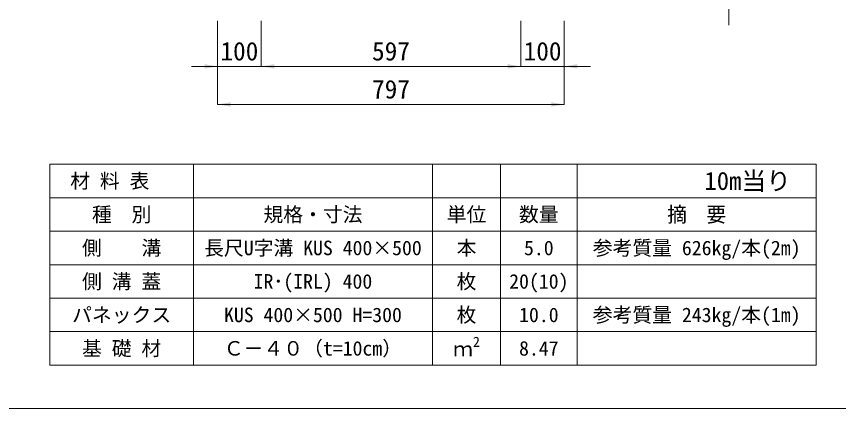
# Model space of a CAD drawing. Units: millimetres at full size, sheet at 1:40. Extents: x 206103 to 244503, y 883348 to 903496.
# Drawn here: x 207345 to 209236, y 883448 to 884350 of the extents above; entities that cross this region are included whole.
import ezdxf
from ezdxf.enums import TextEntityAlignment as Align

# ---------------------------------------------------------------- set-up
doc = ezdxf.new("R2010")
doc.units = ezdxf.units.MM
doc.header["$LTSCALE"] = 40
for name, color, linetype, lineweight in [('Defpoints_3', 8, 'Continuous', 0), ('図枠', 5, 'Continuous', 13), ('寸法・材料表', 7, 'Continuous', 13), ('寸法線', 7, 'Continuous', 13)]:
    doc.layers.add(name, color=color, linetype=linetype, lineweight=lineweight)
doc.styles.add('ＭＳ ゴシック', font='')
doc.styles.add('ＭＳ Ｐゴシック', font='')
doc.styles.get('ＭＳ ゴシック').set_extended_font_data('MS Gothic')
doc.styles.get('ＭＳ Ｐゴシック').set_extended_font_data('MS PGothic')

# ---------------------------------------------------------------- blocks, each defined once
blk = doc.blocks.new('filled_arrow')
at = {"color": 0, "linetype": 'Continuous', "lineweight": -2}
blk.add_solid([(7.5, 1.25), (0, 0), (7.5, -1.25)], dxfattribs=at)

msp = doc.modelspace()

# ---------------------------------------------------------------- linework, layer by layer
at = {"layer": 'Defpoints_3'}
for p, q in [((207421.89, 884010.77), (209184.53, 884010.77)), ((207421.89, 884010.77), (207421.89, 883933.33)), ((207751.89, 884010.77), (207751.89, 883933.33)), ((208301.89, 884010.77), (208301.89, 883933.33)), ((208458.53, 884010.77), (208458.53, 883933.33)), ((208634.53, 884010.77), (208634.53, 883933.33)), ((209184.53, 884010.77), (209184.53, 883933.33))]:
    msp.add_line(p, q, dxfattribs=at)
at = {"layer": '図枠'}
msp.add_line((206103.21, 883448.33), (223303.21, 883448.33), dxfattribs=at)
at = {"layer": '寸法・材料表'}
for p, q in [((207421.89, 883933.33), (209184.53, 883933.33)), ((207421.89, 883933.33), (207421.89, 883548.33)), ((207751.89, 883933.33), (207751.89, 883548.33)), ((208301.89, 883933.33), (208301.89, 883548.33)), ((208458.53, 883933.33), (208458.53, 883548.33)), ((208634.53, 883933.33), (208634.53, 883548.33)), ((209184.53, 883933.33), (209184.53, 883548.33)), ((207421.89, 883856.33), (209184.53, 883856.33)), ((207421.89, 883779.33), (209184.53, 883779.33)), ((207421.89, 883702.33), (209184.53, 883702.33)), ((207421.89, 883625.33), (209184.53, 883625.33)), ((207421.89, 883548.33), (209184.53, 883548.33))]:
    msp.add_line(p, q, dxfattribs=at)
at = {"layer": '寸法線'}
for p, q in [((208983.55, 884330.37), (208983.55, 884550.37)), ((207807.71, 884340.37), (207807.71, 884235.43)), ((207807.71, 884340.37), (207807.71, 884147.93)), ((207907.71, 884340.37), (207907.71, 884235.43)), ((207907.71, 884340.37), (207907.71, 884235.43)), ((208505.09, 884340.37), (208505.09, 884235.43)), ((208505.09, 884340.37), (208505.09, 884235.43)), ((208605.09, 884340.37), (208605.09, 884235.43)), ((208605.09, 884340.37), (208605.09, 884147.93)), ((207747.71, 884235.43), (207967.71, 884235.43)), ((207907.71, 884235.43), (208505.09, 884235.43)), ((208445.09, 884235.43), (208665.09, 884235.43)), ((208605.09, 884147.93), (207807.71, 884147.93))]:
    msp.add_line(p, q, dxfattribs=at)

# ---------------------------------------------------------------- block references
at = {"layer": '寸法線', "xscale": 4, "yscale": 4, "rotation": 180}
for p in [(207807.71, 884235.43), (208505.09, 884235.43), (208505.09, 884235.43), (208605.09, 884147.93)]:
    msp.add_blockref('filled_arrow', p, dxfattribs=at)
at = {"layer": '寸法線', "xscale": 4, "yscale": 4}
for p in [(207907.71, 884235.43), (207907.71, 884235.43), (208605.09, 884235.43), (207807.71, 884147.93)]:
    msp.add_blockref('filled_arrow', p, dxfattribs=at)

# ---------------------------------------------------------------- texts
at = {"layer": '寸法・材料表', "style": 'ＭＳ ゴシック'}
msp.add_text('\u3000材 料 表', height=33.42, dxfattribs=at).set_placement((207422.94, 883972.05), align=Align.MIDDLE_LEFT)
msp.add_text('10m当り\u3000', height=41.77, dxfattribs=at).set_placement((209183.47, 883972.05), align=Align.MIDDLE_RIGHT)
for s, p in [('規格・寸法', (208026.89, 883894.83)), ('単位', (208380.21, 883894.83)), ('数量', (208546.53, 883894.83)), ('種\u3000別', (207586.89, 883894.83)), ('側\u3000\u3000溝', (207586.89, 883817.83)), ('長尺U字溝 KUS 400×500', (208026.89, 883817.83)), ('本', (208380.21, 883817.83)), ('5.0', (208546.53, 883817.83)), ('参考質量 626kg/本(2m)', (208909.53, 883817.83)), ('側 溝 蓋', (207586.89, 883740.83)), ('IR･(IRL) 400', (208026.89, 883740.83)), ('枚', (208380.21, 883740.83)), ('20(10)', (208546.53, 883740.83)), ('パネックス', (207586.89, 883663.83)), ('KUS 400×500 H=300', (208026.89, 883663.83)), ('枚', (208380.21, 883663.83)), ('10.0', (208546.53, 883663.83)), ('参考質量 243kg/本(1m)', (208909.53, 883663.83)), ('基 礎 材', (207586.89, 883586.83)), ('Ｃ－４０（t=10cm）', (208026.89, 883586.83)), ('8.47', (208546.53, 883586.83))]:
    msp.add_text(s, height=33.42, dxfattribs=at).set_placement(p, align=Align.MIDDLE_CENTER)
at = {"layer": '寸法・材料表', "style": 'ＭＳ Ｐゴシック', "width": 0.95}
msp.add_text('摘\u3000要', height=34.84, dxfattribs=at).set_placement((208909.53, 883894.83), align=Align.MIDDLE_CENTER)
at = {"layer": '寸法・材料表', "style": 'ＭＳ ゴシック'}
for s, height, p in [('2', 23.39, (208395.02, 883583.2)), ('ｍ', 33.42, (208349.44, 883558.56))]:
    msp.add_text(s, height=height, dxfattribs=at).set_placement(p, align=Align.BOTTOM_LEFT)
at = {"layer": '寸法線', "style": 'ＭＳ ゴシック'}
for s, p in [('100', (207857.71, 884270.43)), ('597', (208206.4, 884270.43)), ('100', (208555.09, 884270.43)), ('797', (208206.4, 884182.93))]:
    msp.add_text(s, height=42.72, dxfattribs=at).set_placement(p, align=Align.MIDDLE_CENTER)

doc.saveas('drawing.dxf')
